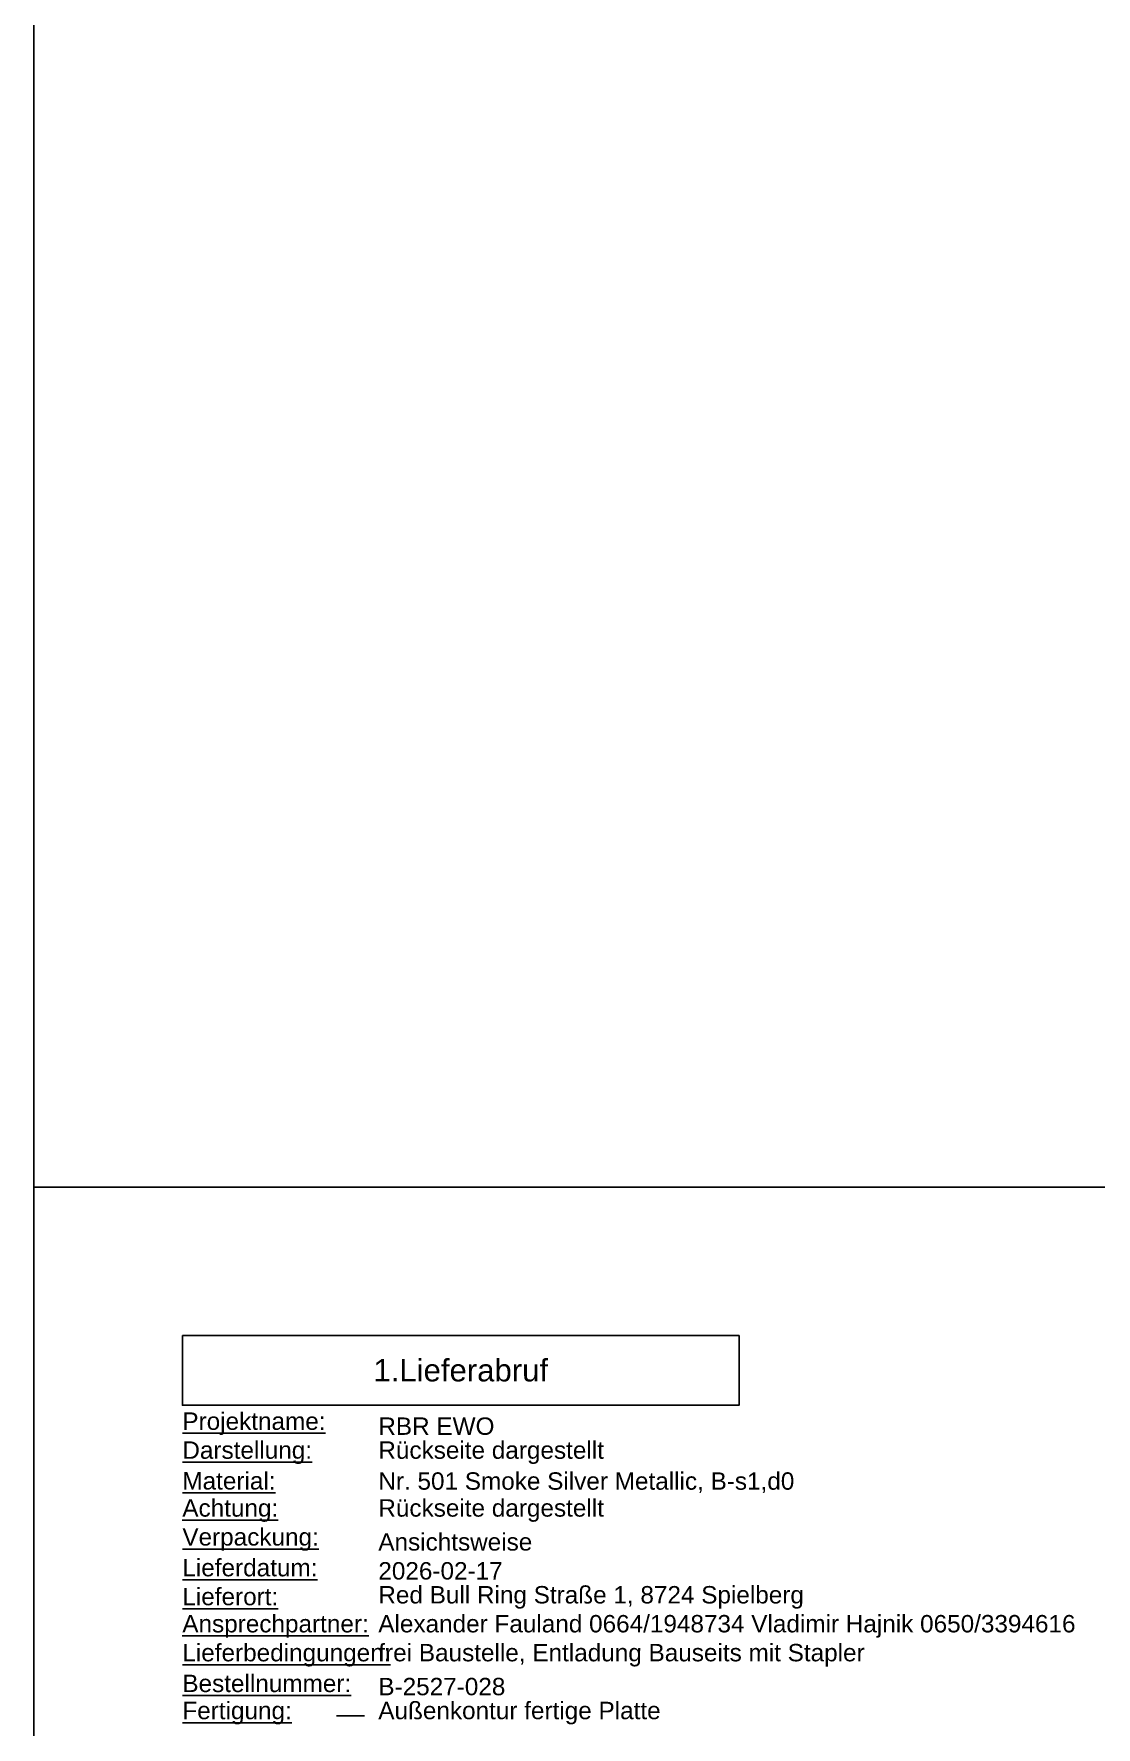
# Model space of a CAD drawing. Header units: millimetres. Extents: x 3800000 to 6300000, y 450000 to 1350000.
# Drawn here: x 5300000 to 5443087, y 677238 to 905453 of the extents above; entities that cross this region are included whole.
import ezdxf

# ---------------------------------------------------------------- set-up
doc = ezdxf.new("R2010")
doc.units = ezdxf.units.MM
doc.layers.get('0').update_dxf_attribs({"true_color": 0xffffff})
doc.layers.add('ANSICHT 01 Planinhalt', color=7, linetype='Continuous', true_color=0xffffff)
doc.layers.add('Outside', color=2, linetype='Continuous', true_color=0xffff00)
doc.styles.add('Arial Regular', font='arial.ttf')

msp = doc.modelspace()

# ---------------------------------------------------------------- linework, layer by layer
msp.add_lwpolyline([(5320000, 730000), (5395000, 730000), (5395000, 720625), (5320000, 720625)], close=True)
at = {"layer": 'ANSICHT 01 Planinhalt'}
for points in [[(5300000, 1050000), (5800000, 1050000), (5800000, 750000), (5300000, 750000)], [(5300000, 750000), (5800000, 750000), (5800000, 450000), (5300000, 450000)]]:
    msp.add_lwpolyline(points, close=True, dxfattribs=at)
at = {"layer": 'Outside'}
msp.add_line((5344525, 678771.9), (5340775, 678771.9), dxfattribs=at)

# ---------------------------------------------------------------- texts
at = {"style": 'Arial Regular'}
for s, insert, char_height, width, attachment_point in [('1.Lieferabruf', (5357500, 725312.5, 0), 3000, 52173.913, 5), ('{\\fArial;\\LProjektname:}', (5320000, 716600), 2343.75, 42493.207, 7), ('RBR EWO', (5346400, 716600), 2343.75, 35589.334, 7), ('{\\fArial;\\LDarstellung:}', (5320000, 712700), 2343.691, 38874.707, 7), ('Rückseite dargestellt', (5346400, 712700), 2343.75, 65115.489, 7), ('{\\fArial;\\LMaterial:}', (5320000, 709230.4), 2343.691, 29092.343, 7), ('Nr. 501 Smoke Silver Metallic, B-s1,d0', (5346400, 708800), 2343.75, 115913.723, 7), ('{\\fArial;\\LAchtung:}', (5319995.2, 704900), 2343.691, 29856.59, 7), ('Rückseite dargestellt', (5346400, 704900), 2343.75, 65115.489, 7), ('{\\fArial;\\LVerpackung:}', (5320000, 701000), 2343.68, 40683.223, 7), ('Ansichtsweise', (5346395.2, 701000), 2343.75, 45754.076, 7), ('{\\fArial;\\LLieferdatum:}', (5320000, 697530.4), 2343.68, 40301.101, 7), ('2026-02-17', (5346400, 697100), 2343.75, 37678.329, 7), ('{\\fArial;\\LLieferort:}', (5320000, 693630.4), 2343.68, 29805.492, 7), ('Red Bull Ring Straße 1, 8724 Spielberg', (5346400, 693200), 2343.75, 118308.424, 7), ('{\\fArial;\\LAnsprechpartner:}', (5319995.2, 689300), 2343.68, 54082.957, 7), ('Alexander Fauland 0664/1948734 Vladimir Hajnik 0650/3394616', (5346395.2, 689300), 2343.75, 191168.478, 7), ('{\\fArial;\\LLieferbedingungen:}', (5320000, 685400), 2343.68, 59840.257, 7), ('frei Baustelle, Entladung Bauseits mit Stapler', (5346400, 685400), 2343.75, 135122.283, 7), ('{\\fArial;\\LBestellnummer:}', (5320000, 681930.4), 2343.68, 49370.122, 7), ('B-2527-028', (5346400, 681500), 2343.75, 38442.595, 7), ('{\\fArial;\\LFertigung:}', (5320000, 677600), 2343.68, 33422.911, 7)]:
    msp.add_mtext(s, dxfattribs=dict(at, insert=insert, char_height=char_height, width=width, attachment_point=attachment_point))
at = {"layer": 'Outside', "insert": (5346395.2, 677600), "char_height": 2343.75, "width": 80095.109, "attachment_point": 7, "style": 'Arial Regular'}
msp.add_mtext('Außenkontur fertige Platte', dxfattribs=at)

doc.saveas('drawing.dxf')
